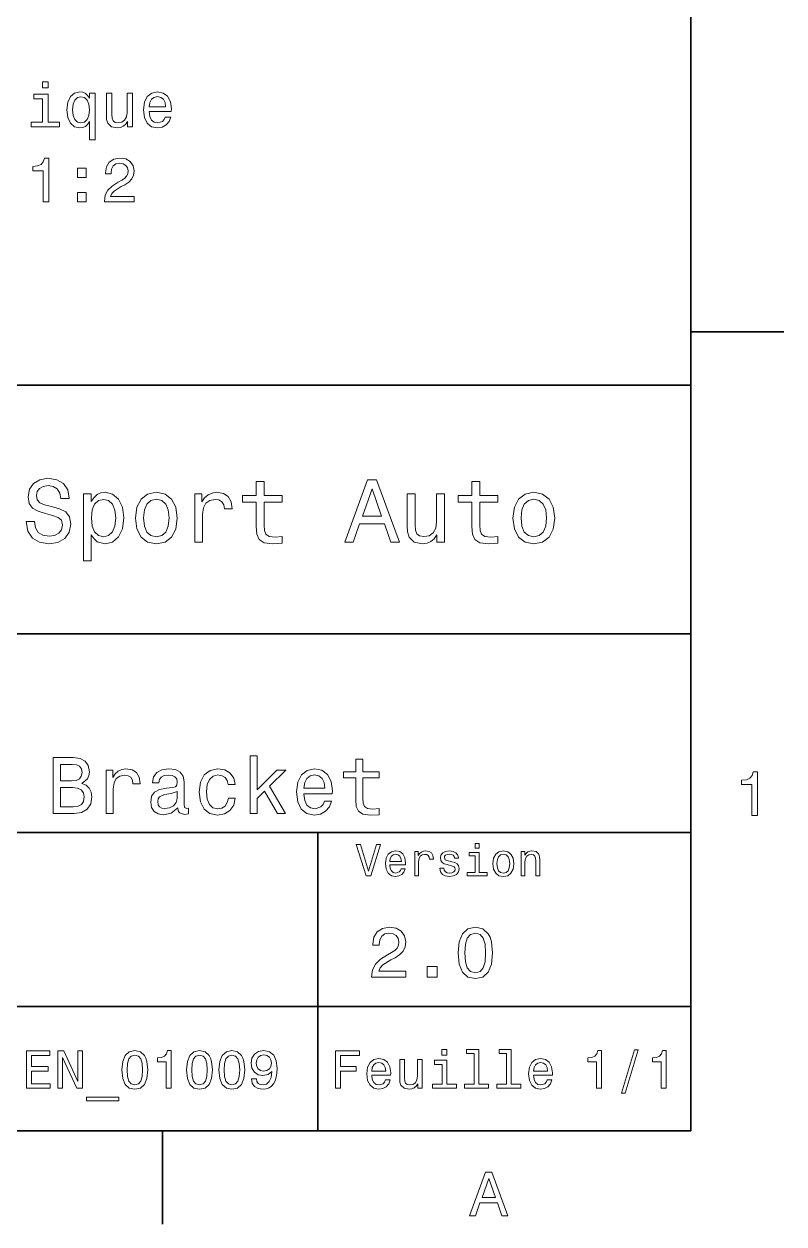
# Model space of a CAD drawing. Extents: x 0 to 420, y 0 to 297.
# Drawn here: x 356.4 to 417.5, y 2.5 to 99.1 of the extents above; entities that cross this region are included whole.
import ezdxf

# ---------------------------------------------------------------- set-up
doc = ezdxf.new("R2010")
doc.units = 0

msp = doc.modelspace()

# ---------------------------------------------------------------- linework, layer by layer
at = {"color": 7, "lineweight": 35}
for p, q in [((410, 10), (410, 287)), ((410, 74.300003), (417.5, 74.300003)), ((220, 70), (410, 70)), ((410, 70), (410, 10)), ((285, 50), (410, 50)), ((285, 34), (410, 34)), ((380, 10), (380, 34)), ((285, 20), (410, 20)), ((10, 10), (410, 10)), ((220, 10), (410, 10)), ((367.5, 10), (367.5, 2.5))]:
    msp.add_line(p, q, dxfattribs=at)
at = {"color": 7, "lineweight": 13}
for points in [[(358.319611, 94.431877), (357.850586, 94.431877), (357.850586, 93.927551), (358.319611, 93.927551)], [(358.304504, 91.184036), (358.304504, 93.428268), (357.164734, 93.428268), (357.164734, 93.050034), (357.860687, 93.050034), (357.860687, 91.184036), (356.952911, 91.184036), (356.952911, 90.810837), (359.222351, 90.810837), (359.222351, 91.184036)], [(361.648132, 93.100464), (361.491821, 93.327408), (361.315308, 93.488792), (361.108521, 93.579567), (360.87149, 93.614868), (360.44281, 93.514008), (360.109955, 93.231583), (359.893097, 92.777695), (359.817444, 92.167465), (359.893097, 91.552193), (360.109955, 91.098297), (360.44281, 90.810837), (360.87149, 90.715019), (361.108521, 90.745277), (361.310242, 90.831009), (361.486755, 90.98735), (361.648132, 91.22438), (361.648132, 89.761848), (362.091949, 89.761848), (362.091949, 93.519051), (361.648132, 93.519051)], [(360.271362, 92.167465), (360.316742, 92.61631), (360.457947, 92.944122), (360.669769, 93.145851), (360.947144, 93.216454), (361.239655, 93.145851), (361.461548, 92.949165), (361.592682, 92.621353), (361.643097, 92.167465), (361.592682, 91.708534), (361.461548, 91.380722), (361.239655, 91.178993), (360.947144, 91.113434), (360.669769, 91.178993), (360.457947, 91.380722), (360.316742, 91.713577)], [(365.107788, 93.519051), (364.664001, 93.519051), (364.664001, 91.95565), (364.613556, 91.592537), (364.467316, 91.330292), (364.240356, 91.168907), (363.94281, 91.118477), (363.70578, 91.158821), (363.554474, 91.279854), (363.46875, 91.486626), (363.448578, 91.779137), (363.448578, 93.519051), (363.004761, 93.519051), (363.004761, 91.738792), (363.019897, 91.380722), (363.115723, 91.083168), (363.408234, 90.810837), (363.877258, 90.715019), (364.129425, 90.75032), (364.346283, 90.841095), (364.532867, 90.997437), (364.684174, 91.22438), (364.684174, 90.810837), (365.107788, 90.810837)], [(366.444244, 92.036339), (368.219482, 92.036339), (368.224518, 92.243111), (368.143829, 92.823082), (367.921936, 93.256805), (367.568909, 93.519051), (367.099884, 93.614868), (366.64093, 93.514008), (366.287903, 93.231583), (366.060974, 92.772652), (365.980286, 92.167465), (366.055939, 91.54715), (366.282867, 91.093254), (366.630859, 90.810837), (367.084747, 90.715019), (367.478119, 90.780579), (367.800873, 90.952049), (368.037903, 91.22438), (368.174072, 91.587494), (367.735321, 91.587494), (367.644531, 91.385765), (367.513428, 91.234467), (367.140228, 91.113434), (366.852753, 91.168907), (366.635895, 91.345421), (366.49469, 91.632881), (366.444244, 92.02121)], [(366.444244, 92.409538), (366.499725, 92.757523), (366.635895, 93.014725), (366.842682, 93.171066), (367.11499, 93.22654), (367.382294, 93.171066), (367.589081, 93.014725), (367.715149, 92.757523), (367.760529, 92.409538)], [(357.901031, 84.764008), (358.359955, 84.764008), (358.359955, 88.289223), (358.017029, 88.289223), (357.926239, 87.98159), (357.74469, 87.774811), (357.467316, 87.653778), (357.084015, 87.613434), (357.084015, 87.255363), (357.901031, 87.255363)], [(362.833313, 84.764008), (365.238922, 84.764008), (365.238922, 85.197723), (363.337616, 85.197723), (363.443542, 85.434753), (363.625092, 85.631439), (364.184875, 85.98951), (364.482452, 86.140808), (364.815308, 86.357666), (365.052338, 86.609833), (365.188477, 86.907379), (365.238922, 87.245277), (365.153198, 87.668907), (364.916168, 88.001762), (364.55304, 88.213577), (364.084015, 88.289223), (363.599884, 88.203491), (363.23172, 87.966454), (362.99469, 87.588219), (362.914001, 87.088936), (362.914001, 87.018333), (363.372925, 87.018333), (363.372925, 87.058678), (363.418335, 87.401619), (363.554474, 87.653778), (363.771362, 87.815163), (364.058807, 87.870636), (364.351318, 87.820206), (364.568176, 87.694122), (364.709381, 87.497437), (364.759827, 87.25032), (364.724518, 87.018333), (364.628693, 86.821648), (364.467316, 86.650177), (364.245422, 86.498878), (363.947845, 86.337494), (363.453613, 86.024811), (363.105652, 85.691963), (362.898865, 85.288506), (362.833313, 84.779137)], [(360.67984, 86.720779), (361.375824, 86.720779), (361.375824, 87.472221), (360.67984, 87.472221)], [(360.67984, 84.764008), (361.375824, 84.764008), (361.375824, 85.51545), (360.67984, 85.51545)], [(357.20462, 59.030979), (356.549011, 59.030979), (356.693085, 58.267288), (357.053314, 57.70533), (357.608063, 57.366714), (358.357361, 57.244236), (359.099426, 57.359509), (359.654175, 57.67651), (360.007202, 58.17363), (360.136902, 58.82925), (360.028809, 59.420029), (359.726227, 59.801872), (359.236328, 60.054031), (358.580688, 60.241352), (358.018738, 60.378242), (357.651306, 60.536743), (357.442383, 60.767288), (357.377533, 61.127522), (357.442383, 61.451729), (357.6297, 61.696686), (357.917877, 61.862389), (358.314117, 61.920029), (358.71759, 61.84798), (359.034576, 61.653458), (359.24353, 61.32925), (359.344391, 60.889767), (360, 60.889767), (360, 60.904179), (359.884735, 61.581409), (359.546112, 62.085732), (359.01297, 62.402737), (358.292511, 62.510807), (357.644104, 62.402737), (357.139771, 62.100143), (356.815552, 61.631844), (356.700287, 61.026657), (356.793945, 60.486309), (357.067719, 60.118874), (357.5, 59.873917), (358.09079, 59.6866), (358.674347, 59.520893), (359.113831, 59.362389), (359.380402, 59.131844), (359.47406, 58.757202), (359.387604, 58.375359), (359.164276, 58.087173), (358.825653, 57.907059), (358.386169, 57.849422), (357.896271, 57.928673), (357.521606, 58.159222), (357.283875, 58.533859)], [(375.050415, 60.579971), (375.050415, 58.64193), (375.093658, 58.015129), (375.29538, 57.582851), (375.698853, 57.330688), (376.383301, 57.244236), (377.132568, 57.280258), (377.132568, 57.827808), (376.585022, 57.78458), (376.087891, 57.842216), (375.82132, 58.022331), (375.706055, 58.324928), (375.684448, 58.75), (375.684448, 60.579971), (377.132568, 60.579971), (377.132568, 61.120316), (375.684448, 61.120316), (375.684448, 62.251438), (375.050415, 62.251438), (375.050415, 61.120316), (373.955322, 61.120316), (373.955322, 60.579971)], [(382.175781, 57.381123), (382.838623, 57.381123), (383.364563, 58.850864), (385.360229, 58.850864), (385.886169, 57.381123), (386.563416, 57.381123), (384.733429, 62.388329), (383.998566, 62.388329)], [(392.399109, 60.579971), (392.399109, 58.64193), (392.442352, 58.015129), (392.644073, 57.582851), (393.047546, 57.330688), (393.731995, 57.244236), (394.481262, 57.280258), (394.481262, 57.827808), (393.933716, 57.78458), (393.436584, 57.842216), (393.170013, 58.022331), (393.054749, 58.324928), (393.033142, 58.75), (393.033142, 60.579971), (394.481262, 60.579971), (394.481262, 61.120316), (393.033142, 61.120316), (393.033142, 62.251438), (392.399109, 62.251438), (392.399109, 61.120316), (391.304016, 61.120316), (391.304016, 60.579971)], [(361.786743, 60.652016), (361.786743, 61.25), (361.15274, 61.25), (361.15274, 55.882565), (361.786743, 55.882565), (361.786743, 57.971901), (362.010101, 57.633286), (362.262268, 57.409943), (362.896271, 57.244236), (363.501465, 57.381123), (363.976959, 57.791786), (364.286743, 58.440201), (364.402039, 59.319164), (364.286743, 60.190922), (363.976959, 60.839336), (363.501465, 61.242794), (362.896271, 61.386887), (362.550446, 61.343658), (362.255066, 61.206772), (362.002899, 60.976223)], [(365.338623, 59.311958), (365.453888, 58.432995), (365.785309, 57.78458), (366.311249, 57.381123), (367.017303, 57.244236), (367.716125, 57.381123), (368.242065, 57.777374), (368.573486, 58.425793), (368.695984, 59.311958), (368.573486, 60.190922), (368.242065, 60.846542), (367.716125, 61.242794), (367.017303, 61.386887), (366.311249, 61.242794), (365.785309, 60.839336), (365.453888, 60.190922)], [(370.100861, 57.381123), (370.734863, 57.381123), (370.734863, 59.592937), (370.799713, 60.12608), (370.994232, 60.507923), (371.311249, 60.738472), (371.736328, 60.817722), (372.053314, 60.767288), (372.291077, 60.623199), (372.435181, 60.378242), (372.485596, 60.046829), (373.126801, 60.046829), (373.040344, 60.630402), (372.802612, 61.048271), (372.406342, 61.30043), (371.865997, 61.386887), (371.498566, 61.32925), (371.181549, 61.185158), (370.900574, 60.940201), (370.677246, 60.608788), (370.677246, 61.25), (370.100861, 61.25)], [(383.595093, 59.463257), (384.365997, 61.667866), (385.136902, 59.463257)], [(390.194519, 61.25), (389.560516, 61.25), (389.560516, 59.016571), (389.488464, 58.497837), (389.279541, 58.123196), (388.955322, 57.892651), (388.530243, 57.820602), (388.19165, 57.878242), (387.975494, 58.051151), (387.853027, 58.346542), (387.824219, 58.764408), (387.824219, 61.25), (387.190186, 61.25), (387.190186, 58.706772), (387.211792, 58.195244), (387.348694, 57.770172), (387.766571, 57.381123), (388.436584, 57.244236), (388.796814, 57.294666), (389.106628, 57.424351), (389.373199, 57.647694), (389.589325, 57.971901), (389.589325, 57.381123), (390.194519, 57.381123)], [(395.698853, 59.311958), (395.814117, 58.432995), (396.145508, 57.78458), (396.671448, 57.381123), (397.377502, 57.244236), (398.076355, 57.381123), (398.602295, 57.777374), (398.933716, 58.425793), (399.056183, 59.311958), (398.933716, 60.190922), (398.602295, 60.846542), (398.076355, 61.242794), (397.377502, 61.386887), (396.671448, 61.242794), (396.145508, 60.839336), (395.814117, 60.190922)], [(362.788208, 57.8134), (362.363129, 57.907059), (362.053314, 58.195244), (361.858795, 58.663544), (361.793945, 59.319164), (361.858795, 59.967579), (362.053314, 60.435879), (362.363129, 60.716858), (362.788208, 60.817722), (363.177246, 60.716858), (363.48703, 60.428673), (363.68158, 59.960373), (363.753601, 59.319164), (363.68158, 58.67075), (363.48703, 58.195244), (363.177246, 57.907059)], [(365.98703, 59.319164), (366.05188, 59.967579), (366.253601, 60.435879), (366.57782, 60.72406), (367.017303, 60.824928), (367.449585, 60.72406), (367.773773, 60.443081), (367.975525, 59.967579), (368.047546, 59.319164), (367.975525, 58.663544), (367.773773, 58.188038), (367.449585, 57.899853), (367.017303, 57.806194), (366.57782, 57.899853), (366.253601, 58.188038), (366.05188, 58.663544)], [(396.34726, 59.319164), (396.412109, 59.967579), (396.613831, 60.435879), (396.938019, 60.72406), (397.377502, 60.824928), (397.809784, 60.72406), (398.134003, 60.443081), (398.335724, 59.967579), (398.407776, 59.319164), (398.335724, 58.663544), (398.134003, 58.188038), (397.809784, 57.899853), (397.377502, 57.806194), (396.938019, 57.899853), (396.613831, 58.188038), (396.412109, 58.663544)], [(361.020874, 37.961815), (361.474792, 38.337894), (361.591492, 38.590778), (361.630402, 38.902016), (361.546112, 39.388329), (361.293213, 39.738472), (360.884705, 39.95245), (360.314117, 40.030258), (358.712524, 40.030258), (358.712524, 35.530258), (360.404907, 35.530258), (361.007935, 35.621037), (361.455322, 35.886887), (361.734131, 36.308357), (361.831421, 36.87896), (361.773041, 37.261528), (361.617432, 37.57925), (361.364563, 37.812679)], [(374.559784, 35.530258), (375.130402, 35.530258), (375.130402, 36.755764), (375.726929, 37.332851), (376.751434, 35.530258), (377.393372, 35.530258), (376.115997, 37.728386), (377.425781, 39.012245), (376.706055, 39.012245), (375.130402, 37.443081), (375.130402, 40.185879), (374.559784, 40.185879)], [(383.054016, 38.409222), (383.054016, 36.664986), (383.092926, 36.100864), (383.274475, 35.711815), (383.637604, 35.484871), (384.253601, 35.407059), (384.927948, 35.43948), (384.927948, 35.932274), (384.43515, 35.893372), (383.987732, 35.945244), (383.747833, 36.107349), (383.644104, 36.379681), (383.624634, 36.762245), (383.624634, 38.409222), (384.927948, 38.409222), (384.927948, 38.895531), (383.624634, 38.895531), (383.624634, 39.913544), (383.054016, 39.913544), (383.054016, 38.895531), (382.06842, 38.895531), (382.06842, 38.409222)], [(360.190918, 38.162823), (359.309082, 38.162823), (359.309082, 39.492073), (360.242798, 39.492073), (360.592926, 39.453171), (360.839325, 39.336452), (360.988464, 39.135445), (361.040344, 38.837173), (360.981995, 38.538902), (360.826355, 38.331409), (360.560516, 38.201729)], [(362.985596, 35.530258), (363.556183, 35.530258), (363.556183, 37.520893), (363.614563, 38.000721), (363.789612, 38.344379), (364.074921, 38.551872), (364.457489, 38.623199), (364.742798, 38.577808), (364.956757, 38.448124), (365.086456, 38.227665), (365.131836, 37.929394), (365.708923, 37.929394), (365.631104, 38.454609), (365.417145, 38.830692), (365.060516, 39.057636), (364.574219, 39.135445), (364.2435, 39.083572), (363.958191, 38.953888), (363.705322, 38.733429), (363.504333, 38.435158), (363.504333, 39.012245), (362.985596, 39.012245)], [(368.7435, 35.98415), (368.7435, 35.964695), (368.77594, 35.744236), (368.873199, 35.588615), (369.281677, 35.465416), (369.599426, 35.517288), (369.599426, 35.958214), (369.463257, 35.938759), (369.281677, 36.023052), (369.249268, 36.282421), (369.249268, 38.085014), (369.171448, 38.545387), (368.944519, 38.869595), (368.548981, 39.064121), (367.991333, 39.135445), (367.446686, 39.057636), (367.044678, 38.837173), (366.791779, 38.493515), (366.707489, 38.039623), (366.707489, 38.000721), (367.219727, 38.000721), (367.265137, 38.273052), (367.407776, 38.467579), (367.641205, 38.584293), (367.971893, 38.629681), (368.289612, 38.59726), (368.516571, 38.5), (368.65274, 38.331409), (368.69812, 38.09798), (368.67218, 37.825645), (368.56842, 37.68948), (368.309082, 37.624638), (367.822754, 37.572765), (367.265137, 37.456051), (366.869598, 37.248558), (366.636169, 36.924351), (366.564819, 36.444523), (366.629669, 36.016571), (366.830688, 35.698845), (367.154907, 35.497837), (367.602295, 35.426514), (368.205322, 35.562679)], [(372.796112, 37.858067), (373.360229, 37.858067), (373.2435, 38.376801), (372.964691, 38.785301), (372.530243, 39.038185), (371.966125, 39.135445), (371.343658, 39.005764), (370.8703, 38.642651), (370.572052, 38.052593), (370.468292, 37.261528), (370.565552, 36.476944), (370.85733, 35.893372), (371.317719, 35.530258), (371.946686, 35.407059), (372.504303, 35.504322), (372.938751, 35.776657), (373.23703, 36.204609), (373.366699, 36.775215), (372.822052, 36.775215), (372.724792, 36.412102), (372.543213, 36.139767), (372.283844, 35.97118), (371.966125, 35.919308), (371.570587, 36.003601), (371.285309, 36.262966), (371.110229, 36.684437), (371.05188, 37.280979), (371.110229, 37.864552), (371.291779, 38.286022), (371.583557, 38.545387), (371.966125, 38.636166), (372.303314, 38.577808), (372.556183, 38.428673), (372.724792, 38.182274)], [(378.884705, 37.105907), (381.167145, 37.105907), (381.173645, 37.371758), (381.069885, 38.117435), (380.784576, 38.675072), (380.330688, 39.012245), (379.727661, 39.135445), (379.137604, 39.005764), (378.683716, 38.642651), (378.391937, 38.052593), (378.288177, 37.274494), (378.385437, 36.476944), (378.677246, 35.893372), (379.124634, 35.530258), (379.708191, 35.407059), (380.213989, 35.491352), (380.628967, 35.711815), (380.933716, 36.061958), (381.108795, 36.528816), (380.544678, 36.528816), (380.427948, 36.269451), (380.259369, 36.074928), (379.779541, 35.919308), (379.409943, 35.990631), (379.131104, 36.217579), (378.949554, 36.587173), (378.884705, 37.086452)], [(378.884705, 37.585735), (378.956055, 38.033138), (379.131104, 38.363831), (379.396973, 38.564842), (379.747131, 38.636166), (380.090759, 38.564842), (380.356628, 38.363831), (380.518738, 38.033138), (380.577087, 37.585735)], [(414.909241, 35.366787), (415.368164, 35.366787), (415.368164, 38.892002), (415.025208, 38.892002), (414.934448, 38.584366), (414.752899, 38.377594), (414.475525, 38.256557), (414.092224, 38.216209), (414.092224, 37.858143), (414.909241, 37.858143)], [(360.333557, 36.068443), (359.309082, 36.068443), (359.309082, 37.618156), (360.275208, 37.618156), (360.683716, 37.572765), (360.975494, 37.4366), (361.150574, 37.203171), (361.208923, 36.865993), (361.150574, 36.509365), (360.988464, 36.262966), (360.716125, 36.113831)], [(368.67868, 36.749279), (368.600861, 36.412102), (368.393372, 36.152737), (368.082123, 35.98415), (367.699554, 35.925793), (367.453156, 35.958214), (367.278076, 36.061958), (367.167847, 36.243515), (367.135437, 36.496395), (367.161377, 36.723343), (367.265137, 36.885445), (367.680115, 37.067001), (368.205322, 37.14481), (368.67868, 37.30043)], [(384.71109, 33.03458), (384.08429, 30.905619), (383.439484, 33.03458), (383.09726, 33.03458), (383.904175, 30.530979), (384.264404, 30.530979), (385.053314, 33.03458)], [(392.992798, 33.117435), (392.657776, 33.117435), (392.657776, 32.757202), (392.992798, 32.757202)], [(385.784576, 31.40634), (387.052582, 31.40634), (387.056183, 31.554033), (386.998566, 31.9683), (386.840057, 32.278099), (386.587891, 32.465416), (386.252869, 32.533859), (385.925079, 32.461815), (385.672913, 32.260086), (385.510803, 31.932276), (385.453156, 31.5), (385.507202, 31.056915), (385.669312, 30.732708), (385.917877, 30.530979), (386.242065, 30.462536), (386.523041, 30.509365), (386.753601, 30.631844), (386.922913, 30.826368), (387.020172, 31.085733), (386.706787, 31.085733), (386.641937, 30.941643), (386.548279, 30.833572), (386.281708, 30.747118), (386.076355, 30.786743), (385.921478, 30.912823), (385.820618, 31.118155), (385.784576, 31.395533)], [(385.784576, 31.672911), (385.824219, 31.921469), (385.921478, 32.105186), (386.069153, 32.216858), (386.263702, 32.256485), (386.45462, 32.216858), (386.602295, 32.105186), (386.692352, 31.921469), (386.724792, 31.672911)], [(387.794678, 30.530979), (388.111664, 30.530979), (388.111664, 31.636887), (388.144104, 31.903458), (388.241364, 32.094379), (388.399841, 32.209652), (388.612396, 32.249279), (388.770905, 32.224064), (388.889771, 32.152016), (388.961823, 32.029537), (388.98703, 31.863832), (389.307648, 31.863832), (389.264404, 32.155621), (389.145538, 32.364552), (388.947418, 32.490635), (388.677246, 32.533859), (388.49353, 32.505043), (388.335022, 32.432995), (388.194519, 32.310516), (388.082855, 32.144814), (388.082855, 32.465416), (387.794678, 32.465416)], [(390.791779, 31.658501), (390.485596, 31.730547), (390.258636, 31.8134), (390.182983, 31.982708), (390.20462, 32.101585), (390.280273, 32.188038), (390.40274, 32.242073), (390.579254, 32.263687), (390.748566, 32.242073), (390.881836, 32.177231), (390.968292, 32.079971), (391.004333, 31.950287), (391.314117, 31.950287), (391.314117, 31.957493), (391.260101, 32.191643), (391.112396, 32.375359), (390.881836, 32.490635), (390.579254, 32.533859), (390.273041, 32.490635), (390.049713, 32.371758), (389.90921, 32.195244), (389.865997, 31.971901), (389.898407, 31.755764), (389.999268, 31.604465), (390.164978, 31.496397), (390.406342, 31.420748), (390.759369, 31.334293), (390.975494, 31.244236), (391.033142, 31.17219), (391.054749, 31.064121), (391.022339, 30.930836), (390.935883, 30.829971), (390.79538, 30.765129), (390.608063, 30.743515), (390.409943, 30.765129), (390.265839, 30.840778), (390.168579, 30.963255), (390.128967, 31.132565), (389.822754, 31.132565), (389.873199, 30.844379), (390.020905, 30.635447), (390.255035, 30.509365), (390.579254, 30.462536), (390.917877, 30.509365), (391.166412, 30.635447), (391.317719, 30.837175), (391.371765, 31.100143), (391.332123, 31.327089), (391.220459, 31.481987), (391.036743, 31.582851)], [(392.981995, 30.79755), (392.981995, 32.400574), (392.167877, 32.400574), (392.167877, 32.130402), (392.664978, 32.130402), (392.664978, 30.79755), (392.016571, 30.79755), (392.016571, 30.530979), (393.637604, 30.530979), (393.637604, 30.79755)], [(394.087891, 31.496397), (394.145538, 31.056915), (394.311249, 30.732708), (394.574219, 30.530979), (394.927246, 30.462536), (395.276672, 30.530979), (395.539612, 30.729107), (395.705322, 31.053314), (395.766571, 31.496397), (395.705322, 31.935879), (395.539612, 32.263687), (395.276672, 32.461815), (394.927246, 32.533859), (394.574219, 32.461815), (394.311249, 32.260086), (394.145538, 31.935879)], [(394.412109, 31.5), (394.444519, 31.824207), (394.54538, 32.058357), (394.707489, 32.20245), (394.927246, 32.25288), (395.143372, 32.20245), (395.305481, 32.061958), (395.406342, 31.824207), (395.442352, 31.5), (395.406342, 31.17219), (395.305481, 30.934437), (395.143372, 30.790344), (394.927246, 30.743515), (394.707489, 30.790344), (394.54538, 30.934437), (394.444519, 31.17219)], [(396.350159, 30.530979), (396.667145, 30.530979), (396.667145, 31.647694), (396.699554, 31.903458), (396.804047, 32.090778), (396.966125, 32.206051), (397.182281, 32.249279), (397.355194, 32.213257), (397.463257, 32.115993), (397.517303, 31.95389), (397.535309, 31.737751), (397.535309, 30.530979), (397.852295, 30.530979), (397.852295, 31.802593), (397.837891, 32.058357), (397.773041, 32.270893), (397.560516, 32.465416), (397.229095, 32.533859), (397.04538, 32.508644), (396.890503, 32.440201), (396.757202, 32.324928), (396.65274, 32.170029), (396.65274, 32.465416), (396.350159, 32.465416)], [(384.328522, 22.360231), (387.07782, 22.360231), (387.07782, 22.855909), (384.904907, 22.855909), (385.02594, 23.126802), (385.233429, 23.351585), (385.873199, 23.760807), (386.213257, 23.933718), (386.593658, 24.181557), (386.864563, 24.469742), (387.020172, 24.809799), (387.07782, 25.195967), (386.979828, 25.680117), (386.708923, 26.06052), (386.293945, 26.302595), (385.757935, 26.38905), (385.20462, 26.291067), (384.783875, 26.020174), (384.51297, 25.587896), (384.420746, 25.017292), (384.420746, 24.9366), (384.945251, 24.9366), (384.945251, 24.98271), (384.997131, 25.374641), (385.15274, 25.662825), (385.400574, 25.847263), (385.729095, 25.910664), (386.063416, 25.853027), (386.311249, 25.708935), (386.472626, 25.48415), (386.530273, 25.201729), (386.489899, 24.9366), (386.380402, 24.711817), (386.195953, 24.51585), (385.942352, 24.342941), (385.602295, 24.158503), (385.037476, 23.801153), (384.639771, 23.42075), (384.403473, 22.959656), (384.328522, 22.377522)], [(391.285309, 24.314121), (391.371765, 23.409224), (391.642639, 22.763689), (392.074921, 22.371759), (392.674347, 22.244957), (393.268005, 22.371759), (393.700287, 22.763689), (393.965424, 23.409224), (394.057648, 24.314121), (393.965424, 25.213257), (393.855896, 25.570606), (393.700287, 25.864553), (393.268005, 26.256485), (392.674347, 26.38905), (392.074921, 26.256485), (391.642639, 25.858791), (391.371765, 25.213257)], [(391.838623, 24.314121), (391.884735, 25.011528), (392.028809, 25.51297), (392.288177, 25.806917), (392.674347, 25.910664), (393.054749, 25.806917), (393.314117, 25.51297), (393.458221, 25.011528), (393.504333, 24.314121), (393.458221, 23.610952), (393.314117, 23.10951), (393.054749, 22.815563), (392.674347, 22.717581), (392.288177, 22.815563), (392.028809, 23.10951), (391.884735, 23.610952)], [(388.806915, 22.360231), (389.602295, 22.360231), (389.602295, 23.219021), (388.806915, 23.219021)], [(356.574921, 13.428675), (358.476929, 13.428675), (358.476929, 13.791787), (356.972626, 13.791787), (356.972626, 14.807637), (358.312683, 14.807637), (358.312683, 15.166427), (356.972626, 15.166427), (356.972626, 16.065563), (358.442352, 16.065563), (358.442352, 16.428675), (356.574921, 16.428675)], [(359.099426, 13.428675), (359.458221, 13.428675), (359.458221, 15.888329), (360.608063, 13.428675), (361.070587, 13.428675), (361.070587, 16.428675), (360.707489, 16.428675), (360.707489, 13.969021), (359.570587, 16.428675), (359.099426, 16.428675)], [(364.247833, 14.894093), (364.312683, 14.215418), (364.515839, 13.731268), (364.840057, 13.43732), (365.289612, 13.342219), (365.734863, 13.43732), (366.059082, 13.731268), (366.257935, 14.215418), (366.327087, 14.894093), (366.257935, 15.568444), (366.175781, 15.836456), (366.059082, 16.056917), (365.734863, 16.350864), (365.289612, 16.450289), (364.840057, 16.350864), (364.515839, 16.052593), (364.312683, 15.568444)], [(367.814117, 13.428675), (368.207489, 13.428675), (368.207489, 16.450289), (367.913544, 16.450289), (367.835724, 16.1866), (367.680115, 16.009367), (367.442352, 15.905621), (367.113831, 15.871038), (367.113831, 15.564121), (367.814117, 15.564121)], [(369.452454, 14.894093), (369.517273, 14.215418), (369.720459, 13.731268), (370.044678, 13.43732), (370.494232, 13.342219), (370.939484, 13.43732), (371.263672, 13.731268), (371.462524, 14.215418), (371.531708, 14.894093), (371.462524, 15.568444), (371.380402, 15.836456), (371.263672, 16.056917), (370.939484, 16.350864), (370.494232, 16.450289), (370.044678, 16.350864), (369.720459, 16.052593), (369.517273, 15.568444)], [(372.054749, 14.894093), (372.119598, 14.215418), (372.322754, 13.731268), (372.646973, 13.43732), (373.096527, 13.342219), (373.541779, 13.43732), (373.865997, 13.731268), (374.064819, 14.215418), (374.134003, 14.894093), (374.064819, 15.568444), (373.982697, 15.836456), (373.865997, 16.056917), (373.541779, 16.350864), (373.096527, 16.450289), (372.646973, 16.350864), (372.322754, 16.052593), (372.119598, 15.568444)], [(374.661377, 14.172191), (374.726227, 13.830692), (374.912109, 13.567003), (375.206055, 13.402739), (375.595093, 13.342219), (375.850128, 13.372478), (376.079254, 13.450289), (376.273773, 13.584294), (376.438049, 13.774496), (376.567719, 14.012248), (376.662811, 14.306196), (376.719025, 14.643373), (376.740631, 15.032421), (376.667145, 15.641932), (376.455322, 16.087177), (376.118164, 16.355188), (375.655609, 16.450289), (375.231995, 16.372478), (374.912109, 16.164986), (374.70459, 15.845101), (374.635437, 15.443084), (374.70459, 15.028098), (374.907776, 14.712537), (375.210358, 14.513689), (375.595093, 14.448848), (376.001434, 14.53098), (376.30835, 14.781701), (376.239197, 14.301873), (376.100861, 13.960375), (375.889038, 13.757205), (375.599426, 13.692364), (375.374634, 13.722623), (375.210358, 13.817723), (375.102295, 13.969021), (375.059082, 14.172191)], [(381.414978, 13.428675), (381.817017, 13.428675), (381.817017, 14.807637), (383.079254, 14.807637), (383.079254, 15.166427), (381.817017, 15.166427), (381.817017, 16.065563), (383.368866, 16.065563), (383.368866, 16.428675), (381.414978, 16.428675)], [(390.389038, 16.532421), (389.98703, 16.532421), (389.98703, 16.100145), (390.389038, 16.100145)], [(392.572052, 16.212536), (392.572052, 13.748559), (391.789612, 13.748559), (391.789612, 13.428675), (393.73056, 13.428675), (393.73056, 13.748559), (392.952454, 13.748559), (392.952454, 16.532421), (391.975494, 16.532421), (391.975494, 16.212536)], [(395.174347, 16.212536), (395.174347, 13.748559), (394.391937, 13.748559), (394.391937, 13.428675), (396.332855, 13.428675), (396.332855, 13.748559), (395.554749, 13.748559), (395.554749, 16.532421), (394.57782, 16.532421), (394.57782, 16.212536)], [(402.416443, 13.428675), (402.809814, 13.428675), (402.809814, 16.450289), (402.515839, 16.450289), (402.438049, 16.1866), (402.28241, 16.009367), (402.044678, 15.905621), (401.716125, 15.871038), (401.716125, 15.564121), (402.416443, 15.564121)], [(404.42218, 13.026657), (404.720459, 13.026657), (405.766571, 16.510807), (405.463989, 16.510807)], [(407.621033, 13.428675), (408.014404, 13.428675), (408.014404, 16.450289), (407.720459, 16.450289), (407.642639, 16.1866), (407.48703, 16.009367), (407.249268, 15.905621), (406.920746, 15.871038), (406.920746, 15.564121), (407.621033, 15.564121)], [(364.662811, 14.894093), (364.697388, 15.417148), (364.805481, 15.793228), (365, 16.013689), (365.289612, 16.091499), (365.574921, 16.013689), (365.76944, 15.793228), (365.877502, 15.417148), (365.912109, 14.894093), (365.877502, 14.366715), (365.76944, 13.990634), (365.574921, 13.770173), (365.289612, 13.696686), (365, 13.770173), (364.805481, 13.990634), (364.697388, 14.366715)], [(369.867432, 14.894093), (369.902008, 15.417148), (370.010071, 15.793228), (370.20459, 16.013689), (370.494232, 16.091499), (370.779541, 16.013689), (370.97406, 15.793228), (371.082123, 15.417148), (371.116699, 14.894093), (371.082123, 14.366715), (370.97406, 13.990634), (370.779541, 13.770173), (370.494232, 13.696686), (370.20459, 13.770173), (370.010071, 13.990634), (369.902008, 14.366715)], [(372.469727, 14.894093), (372.504303, 15.417148), (372.612396, 15.793228), (372.806915, 16.013689), (373.096527, 16.091499), (373.381836, 16.013689), (373.576355, 15.793228), (373.684418, 15.417148), (373.719025, 14.894093), (373.684418, 14.366715), (373.576355, 13.990634), (373.381836, 13.770173), (373.096527, 13.696686), (372.806915, 13.770173), (372.612396, 13.990634), (372.504303, 14.366715)], [(375.054749, 15.447407), (375.097961, 15.715418), (375.219025, 15.927234), (375.40921, 16.061239), (375.655609, 16.108789), (375.910645, 16.061239), (376.105194, 15.927234), (376.226227, 15.719741), (376.273773, 15.45173), (376.226227, 15.179396), (376.105194, 14.976225), (375.906342, 14.850865), (375.642639, 14.807637), (375.404907, 14.850865), (375.219025, 14.976225), (375.097961, 15.175073)], [(384.341492, 14.479107), (385.863098, 14.479107), (385.867432, 14.656341), (385.798279, 15.153459), (385.608063, 15.525217), (385.305481, 15.75), (384.903473, 15.832133), (384.510101, 15.745678), (384.207489, 15.503603), (384.01297, 15.110231), (383.943817, 14.591499), (384.008636, 14.059798), (384.203156, 13.67075), (384.501434, 13.428675), (384.890503, 13.346542), (385.227661, 13.402739), (385.504333, 13.549712), (385.707489, 13.783141), (385.824219, 14.09438), (385.44812, 14.09438), (385.370331, 13.92147), (385.257935, 13.791787), (384.938049, 13.688041), (384.69165, 13.735591), (384.505768, 13.886888), (384.384735, 14.133286), (384.341492, 14.466139)], [(384.341492, 14.798992), (384.389038, 15.097262), (384.505768, 15.317724), (384.682983, 15.45173), (384.916412, 15.49928), (385.145538, 15.45173), (385.322754, 15.317724), (385.430847, 15.097262), (385.469727, 14.798992)], [(388.400574, 15.75), (388.020172, 15.75), (388.020172, 14.409943), (387.976959, 14.098703), (387.851593, 13.873919), (387.657074, 13.735591), (387.402008, 13.692364), (387.198853, 13.726946), (387.069153, 13.830692), (386.995667, 14.007925), (386.978394, 14.258646), (386.978394, 15.75), (386.597992, 15.75), (386.597992, 14.224064), (386.610962, 13.917148), (386.693085, 13.662104), (386.943817, 13.428675), (387.345825, 13.346542), (387.561951, 13.376801), (387.747833, 13.454611), (387.907776, 13.588617), (388.037476, 13.783141), (388.037476, 13.428675), (388.400574, 13.428675)], [(390.376068, 13.748559), (390.376068, 15.672191), (389.399139, 15.672191), (389.399139, 15.347983), (389.995667, 15.347983), (389.995667, 13.748559), (389.21759, 13.748559), (389.21759, 13.428675), (391.162811, 13.428675), (391.162811, 13.748559)], [(397.353027, 14.479107), (398.874634, 14.479107), (398.878967, 14.656341), (398.809814, 15.153459), (398.619598, 15.525217), (398.317017, 15.75), (397.914978, 15.832133), (397.521606, 15.745678), (397.219025, 15.503603), (397.024506, 15.110231), (396.955322, 14.591499), (397.020172, 14.059798), (397.214691, 13.67075), (397.51297, 13.428675), (397.902008, 13.346542), (398.239197, 13.402739), (398.515839, 13.549712), (398.719025, 13.783141), (398.835724, 14.09438), (398.459656, 14.09438), (398.381836, 13.92147), (398.26944, 13.791787), (397.949554, 13.688041), (397.703186, 13.735591), (397.517303, 13.886888), (397.39624, 14.133286), (397.353027, 14.466139)], [(397.353027, 14.798992), (397.400574, 15.097262), (397.517303, 15.317724), (397.694519, 15.45173), (397.927948, 15.49928), (398.157074, 15.45173), (398.33429, 15.317724), (398.442352, 15.097262), (398.481262, 14.798992)], [(361.386169, 12.711096), (361.386169, 12.408502), (363.988464, 12.408502), (363.988464, 12.711096)], [(392.216858, 3.166787), (392.680847, 3.166787), (393.049011, 4.195605), (394.445984, 4.195605), (394.814117, 3.166787), (395.288177, 3.166787), (394.007202, 6.67183), (393.492798, 6.67183)], [(393.210388, 4.624279), (393.75, 6.167507), (394.289642, 4.624279)]]:
    msp.add_lwpolyline(points, close=True, dxfattribs=at)

doc.saveas('drawing.dxf')
